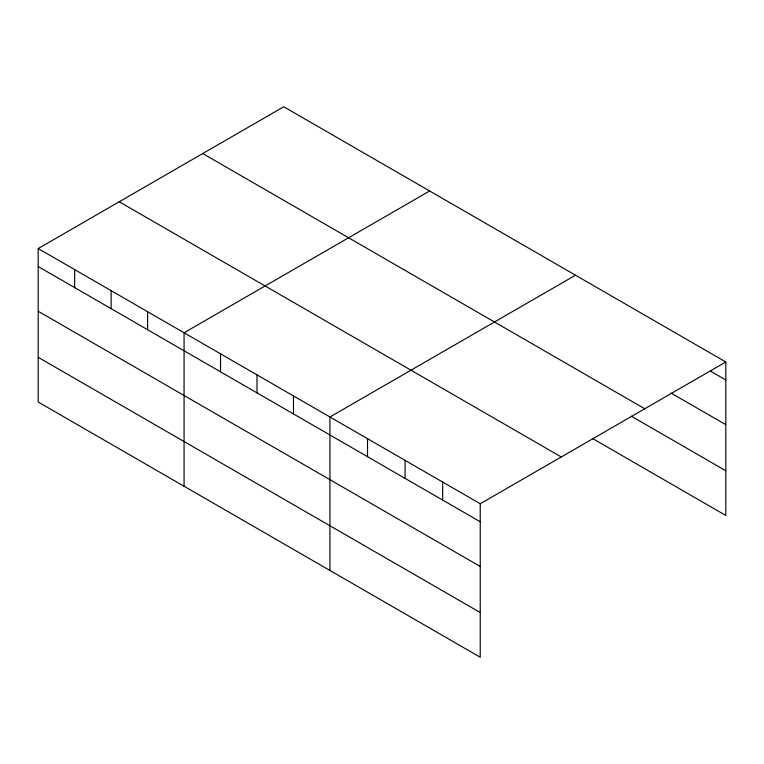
<?xml version="1.0" encoding="UTF-8"?>
<svg xmlns="http://www.w3.org/2000/svg" width="764" height="764" viewBox="0 0 764 764"><rect width="100%" height="100%" fill="white"/><g stroke="black" fill="none" stroke-linecap="round" stroke-linejoin="round"><path stroke-width="1.15" d="M38.2 248.548L480.231 503.753L480.231 657.231L38.2 402.026L38.2 248.548L283.769 106.769L725.8 361.974L725.8 515.452L592.778 438.651M429.645 190.981L184.067 332.76L184.067 486.248M575.512 275.202L329.943 416.982L329.943 570.46M480.231 503.753L725.8 361.974M710.568 371.18L725.8 379.975M670.964 393.021L725.8 424.679M202.737 153.554L644.759 408.759M631.36 416.218L725.8 470.748M119.241 201.763L561.263 456.958M38.2 266.55L480.231 521.755M38.2 311.263L480.231 566.458M38.2 357.323L480.231 612.527M442.652 482.055L442.652 500.057M405.082 460.367L405.082 478.369M367.513 438.67L367.513 456.681M293.471 395.924L293.471 413.926M257 374.876L257 392.877M220.538 353.818L220.538 371.82M147.605 311.712L147.605 329.714M111.133 290.654L111.133 308.656M74.671 269.596L74.671 287.608"/></g></svg>
